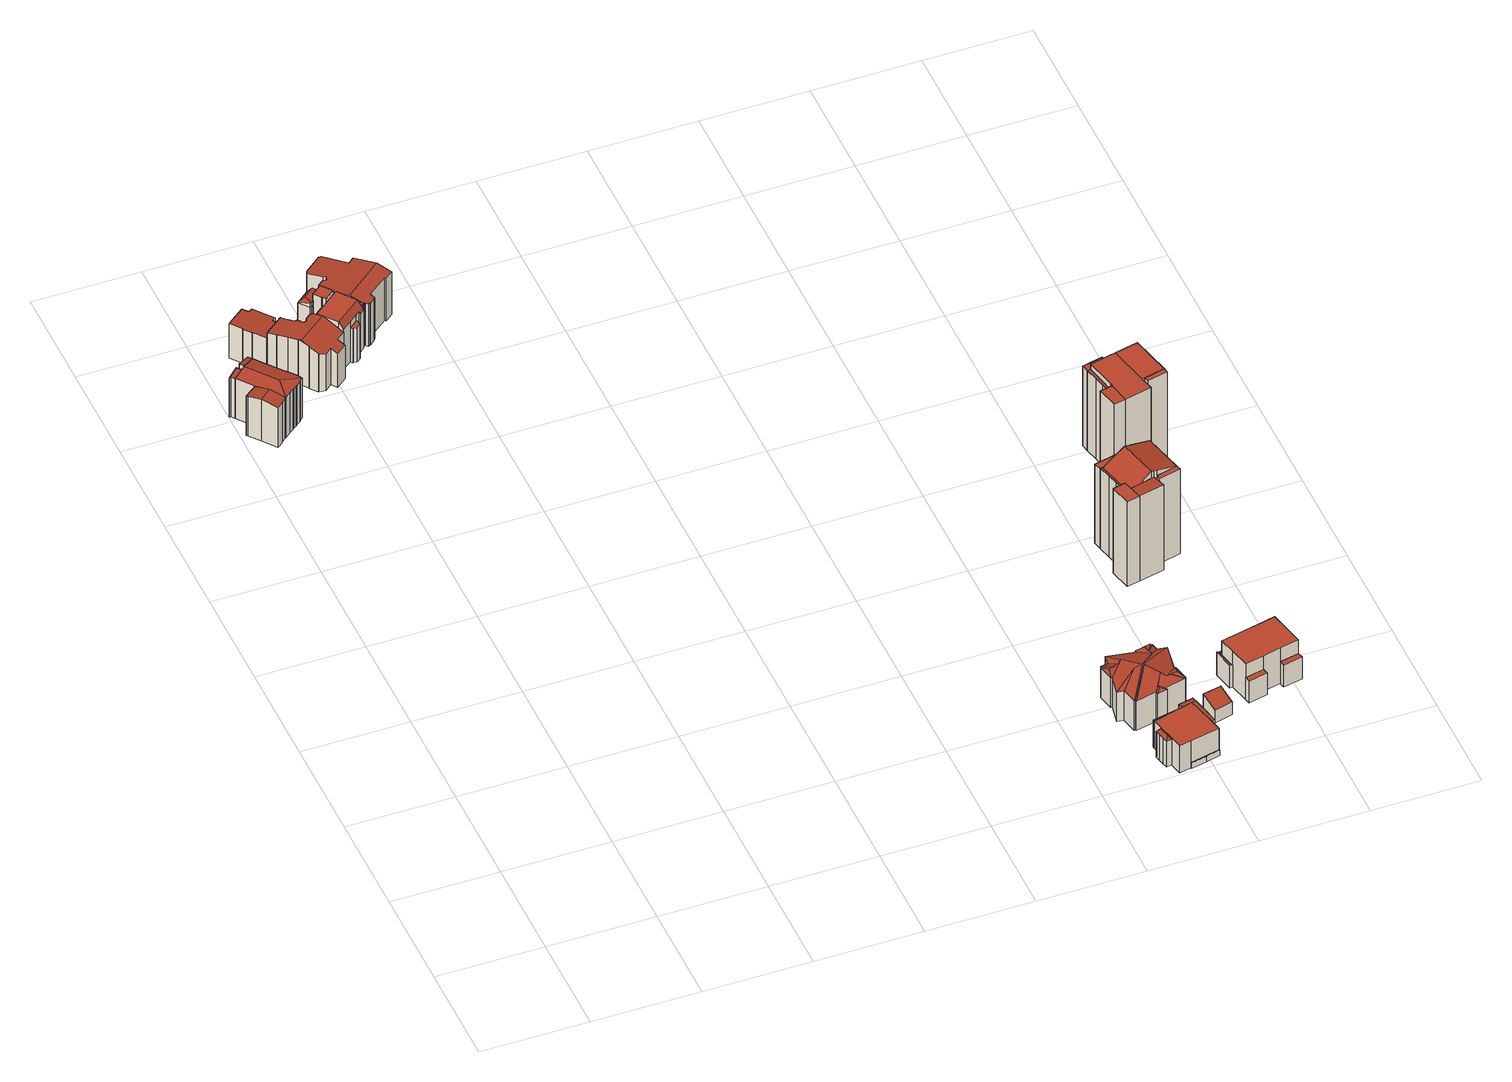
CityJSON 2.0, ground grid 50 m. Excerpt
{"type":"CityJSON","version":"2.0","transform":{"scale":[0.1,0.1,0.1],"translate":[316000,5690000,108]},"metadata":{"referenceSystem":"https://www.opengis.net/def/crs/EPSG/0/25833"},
"CityObjects":{
"building1":{"type":"Building","attributes":{"Gemeindeschluessel":14713000,"Geometrietyp2DReferenz":"3000","function":"31001_9998","roofType":"9999"},"children":["building1-1","building1-2","building1-3","building1-4"]},
"building1-1":{"type":"BuildingPart","attributes":{"Dachtyp_tdc":"tdcPolyFlatRoof","Dachneigung":12.12,"QualitaetDacherkennung":58,"Geometrietyp2DReferenz":"3000","roofType":"2100","measuredHeight":23.62},"parents":["building1"],"geometry":[{"type":"MultiSurface","lod":"2","boundaries":[[[0,1,2,3]],[[4,5,6,7,8]],[[5,0,3,6]],[[5,4,9,1,0]],[[3,2,7,6]],[[8,9,4]],[[7,2,1,9,8]]],"semantics":{"surfaces":[{"type":"WallSurface"},{"type":"RoofSurface"},{"type":"GroundSurface"},{"type":"ClosureSurface"}],"values":[0,0,0,1,2,0,3]}}]},
"building1-2":{"type":"BuildingPart","attributes":{"Dachtyp_tdc":"tdcHipAndGableRoof","Dachneigung":10.5,"QualitaetDacherkennung":70,"Geometrietyp2DReferenz":"3000","roofType":"5000","measuredHeight":23.55},"parents":["building1"],"geometry":[{"type":"MultiSurface","lod":"2","boundaries":[[[10,11,12,13]],[[11,8,7,12]],[[14,15,16,2,1]],[[15,17,18,16]],[[17,19,20,18]],[[19,21,22,20]],[[21,23,24,22]],[[23,25,26,24]],[[25,27,28,26]],[[27,29,30,28]],[[29,31,32,30]],[[31,33,34,32]],[[33,35,36,34]],[[35,37,38,36]],[[37,39,40,38]],[[39,41,42,40]],[[41,43,44,42]],[[43,45,46,44]],[[45,47,48,46]],[[47,49,50,48]],[[49,51,52,53,50]],[[54,55,56,57,58,59]],[[51,49,47,45,43,41,39,37,35,33,31,29,60]],[[29,27,25,23,21,19,17,15,14,9,8,11,60]],[[11,10,61,55,54,62,63,64,51,60]],[[13,12,7,2,16,18,20,22,24,26,28,30,32,34,36,38,40,42,44,46,48,50,53,65,58,57]],[[14,1,9]],[[1,2,7,8,9]],[[54,59,62]],[[64,52,51]],[[59,58,65,63,62]],[[63,65,53,52,64]],[[61,56,55]],[[13,57,56,61,10]]],"semantics":{"surfaces":[{"type":"WallSurface"},{"type":"RoofSurface"},{"type":"GroundSurface"},{"type":"ClosureSurface"}],"values":[0,0,0,0,0,0,0,0,0,0,0,0,0,0,0,0,0,0,0,0,0,0,1,1,1,2,0,3,0,0,3,3,0,3]}}]},
"building1-3":{"type":"BuildingPart","attributes":{"Dachtyp_tdc":"tdcPolyFlatRoof","Dachneigung":12.42,"QualitaetDacherkennung":51,"Geometrietyp2DReferenz":"3000","roofType":"2100","measuredHeight":23.26},"parents":["building1"],"geometry":[{"type":"MultiSurface","lod":"2","boundaries":[[[66,67,10,13,68]],[[56,69,70,57]],[[69,71,72,70]],[[71,66,68,72]],[[71,69,56,61,67,66]],[[68,13,57,70,72]],[[61,10,67]],[[56,57,13,10,61]]],"semantics":{"surfaces":[{"type":"WallSurface"},{"type":"RoofSurface"},{"type":"GroundSurface"},{"type":"ClosureSurface"}],"values":[0,0,0,0,1,2,0,3]}}]},
"building1-4":{"type":"BuildingPart","attributes":{"Dachtyp_tdc":"tdcGableRoof","Dachneigung":10.01,"QualitaetDacherkennung":76,"Geometrietyp2DReferenz":"3000","roofType":"3100","measuredHeight":23.56},"parents":["building1"],"geometry":[{"type":"MultiSurface","lod":"2","boundaries":[[[73,74,75,76]],[[74,77,78,75]],[[77,79,80,78]],[[79,59,58,80]],[[81,82,83,50]],[[82,84,85,83]],[[84,86,87,85]],[[86,88,89,87]],[[88,90,91,89]],[[90,92,93,91]],[[92,94,95,93]],[[94,96,97,95]],[[96,73,76,97]],[[92,90,88,86,84,82,81,52,64,98]],[[98,62,59,79,77,74,73,96,94,92]],[[76,75,78,80,58,65,53,50,83,85,87,89,91,93,95,97]],[[63,62,98]],[[65,58,59,62,63]],[[64,63,98]],[[81,50,53,52]],[[52,53,65,63,64]]],"semantics":{"surfaces":[{"type":"WallSurface"},{"type":"RoofSurface"},{"type":"GroundSurface"},{"type":"ClosureSurface"}],"values":[0,0,0,0,0,0,0,0,0,0,0,0,0,1,1,2,0,3,0,3,3]}}]},
"building2":{"type":"Building","attributes":{"Dachtyp_tdc":"tdcPolyFlatRoof","Gemeindeschluessel":14713000,"Dachneigung":3.21,"QualitaetDacherkennung":84,"Geometrietyp2DReferenz":"3000","function":"31001_9998","roofType":"2100","measuredHeight":19.46},"geometry":[{"type":"MultiSurface","lod":"2","boundaries":[[[99,100,101,102]],[[100,103,104,101]],[[103,105,106,104]],[[105,107,108,106]],[[107,109,110,108]],[[109,111,112,110]],[[111,113,114,112]],[[113,115,116,114]],[[115,117,118,116]],[[117,119,120,118]],[[119,121,122,120]],[[121,123,124,122]],[[123,125,126,124]],[[125,127,128,126]],[[127,99,102,128]],[[127,125,123,121,119,117,115,113,111,109,107,105,103,100,99]],[[102,101,104,106,108,110,112,114,116,118,120,122,124,126,128]]],"semantics":{"surfaces":[{"type":"WallSurface"},{"type":"RoofSurface"},{"type":"GroundSurface"}],"values":[0,0,0,0,0,0,0,0,0,0,0,0,0,0,0,1,2]}}]},
"building3":{"type":"Building","attributes":{"Dachtyp_tdc":"tdcFreeFormRoof","Gemeindeschluessel":14713000,"Dachneigung":10.15,"QualitaetDacherkennung":14,"Geometrietyp2DReferenz":"3000","function":"31001_9998","roofType":"5000","measuredHeight":25.12},"geometry":[{"type":"MultiSurface","lod":"2","boundaries":[[[129,130,131,132]],[[130,133,134,131]],[[133,135,136,134]],[[135,137,138,136]],[[137,139,140,138]],[[139,141,142,140]],[[141,143,144,142]],[[143,145,146,144]],[[145,147,148,146]],[[147,149,150,148]],[[149,151,152,150]],[[151,153,154,152]],[[153,155,156,154]],[[155,157,158,156]],[[157,159,160,158]],[[159,161,162,160]],[[161,163,164,162]],[[163,165,166,164]],[[165,167,168,166]],[[167,169,170,168]],[[169,171,172,170]],[[171,173,174,172]],[[173,175,176,174]],[[175,177,178,176]],[[177,179,180,178]],[[179,181,182,180]],[[181,183,184,182]],[[183,185,186,184]],[[185,187,188,186]],[[187,189,190,188]],[[189,129,132,190]],[[191,129,189,187,185,183,181,179,177,175,173,171,169,167,165,163,161,159,157,155,153,151,192]],[[145,143,141,139,137,135,133,130,191,192,149,147]],[[151,149,192]],[[130,129,191]],[[132,131,134,136,138,140,142,144,146,148,150,152,154,156,158,160,162,164,166,168,170,172,174,176,178,180,182,184,186,188,190]]],"semantics":{"surfaces":[{"type":"WallSurface"},{"type":"RoofSurface"},{"type":"GroundSurface"}],"values":[0,0,0,0,0,0,0,0,0,0,0,0,0,0,0,0,0,0,0,0,0,0,0,0,0,0,0,0,0,0,0,1,1,0,0,2]}}]},
"building4":{"type":"Building","attributes":{"Gemeindeschluessel":14713000,"Geometrietyp2DReferenz":"3000","function":"31001_9998","roofType":"9999"},"children":["building4-1","building4-2","building4-3","building4-4","building4-5"]},
"building4-1":{"type":"BuildingPart","attributes":{"Dachtyp_tdc":"tdcCutGableRoof","Dachneigung":1.19,"QualitaetDacherkennung":54,"Geometrietyp2DReferenz":"3000","roofType":"9999","measuredHeight":25.64},"parents":["building4"],"geometry":[{"type":"MultiSurface","lod":"2","boundaries":[[[193,194,195,196]],[[194,197,198,195]],[[197,199,200,198]],[[199,201,202,200]],[[201,203,204,205,202]],[[206,207,208,209,210]],[[207,211,212,208]],[[211,213,214,212]],[[213,215,216,217,214]],[[218,219,220,221,222]],[[223,224,225,226]],[[224,227,228,225]],[[227,193,196,228]],[[211,207,206,203,201,199,197,194,193,227]],[[224,223,219,218,215,213]],[[227,224,213,211]],[[196,195,198,200,202,205,209,208,212,214,217,221,220,226,225,228]],[[206,210,204,203]],[[210,209,205,204]],[[222,216,215,218]],[[222,221,217,216]],[[226,220,219,223]]],"semantics":{"surfaces":[{"type":"WallSurface"},{"type":"RoofSurface"},{"type":"GroundSurface"},{"type":"ClosureSurface"}],"values":[0,0,0,0,0,0,0,0,0,0,0,0,0,1,1,1,2,0,3,0,3,3]}}]},
"building4-2":{"type":"BuildingPart","attributes":{"Dachtyp_tdc":"tdcFreeFormRoof","Dachneigung":73.48,"QualitaetDacherkennung":29,"Geometrietyp2DReferenz":"3000","roofType":"5000","measuredHeight":22.18},"parents":["building4"],"geometry":[{"type":"MultiSurface","lod":"2","boundaries":[[[229,230,231,232]],[[230,233,234,231]],[[233,235,236,234]],[[235,222,221,236]],[[216,229,232,217]],[[237,222,235]],[[238,237,235,233]],[[239,238,233,230,240]],[[237,238,239,216,222]],[[216,239,240,229]],[[229,240,230]],[[232,231,234,236,221,217]],[[217,221,222,216]]],"semantics":{"surfaces":[{"type":"WallSurface"},{"type":"RoofSurface"},{"type":"GroundSurface"},{"type":"ClosureSurface"}],"values":[0,0,0,0,0,1,1,1,1,0,0,2,3]}}]},
"building4-3":{"type":"BuildingPart","attributes":{"Dachtyp_tdc":"tdcPolyFlatRoof","Dachneigung":0,"QualitaetDacherkennung":42,"Geometrietyp2DReferenz":"3000","roofType":"1000","measuredHeight":19.11},"parents":["building4"],"geometry":[{"type":"MultiSurface","lod":"2","boundaries":[[[204,241,242,205]],[[241,243,244,242]],[[243,245,246,244]],[[245,247,248,246]],[[247,249,250,248]],[[249,251,252,250]],[[251,253,254,252]],[[253,255,256,254]],[[255,210,209,256]],[[255,253,251,249,247,245,243,241,204,210]],[[209,205,242,244,246,248,250,252,254,256]],[[205,209,210,204]]],"semantics":{"surfaces":[{"type":"WallSurface"},{"type":"RoofSurface"},{"type":"GroundSurface"},{"type":"ClosureSurface"}],"values":[0,0,0,0,0,0,0,0,0,1,2,3]}}]},
"building4-4":{"type":"BuildingPart","attributes":{"Dachtyp_tdc":"tdcFreeFormRoof","Dachneigung":51.34,"QualitaetDacherkennung":24,"Geometrietyp2DReferenz":"3000","roofType":"5000","measuredHeight":22.43},"parents":["building4"],"geometry":[{"type":"MultiSurface","lod":"2","boundaries":[[[257,258,259,260]],[[258,261,262,259]],[[261,263,264,262]],[[265,266,267,268]],[[266,269,270,267]],[[269,257,260,270]],[[271,272,257,273]],[[274,275,276,277,272,271,278]],[[277,258,257,272]],[[265,274,278,266]],[[266,278,271,273,269]],[[261,276,275,263]],[[258,277,276,261]],[[269,273,257]],[[260,259,262,264,268,267,270]],[[268,264,263,265]],[[263,275,274,265]]],"semantics":{"surfaces":[{"type":"WallSurface"},{"type":"RoofSurface"},{"type":"GroundSurface"},{"type":"ClosureSurface"}],"values":[0,0,0,0,0,0,1,1,1,0,0,0,0,0,2,3,3]}}]},
"building4-5":{"type":"BuildingPart","attributes":{"Dachtyp_tdc":"tdcPolyFlatRoof","Dachneigung":0,"QualitaetDacherkennung":45,"Geometrietyp2DReferenz":"3000","roofType":"1000","measuredHeight":25.51},"parents":["building4"],"geometry":[{"type":"MultiSurface","lod":"2","boundaries":[[[279,280,281,220,219]],[[280,282,283,281]],[[282,284,274,265,268,283]],[[285,286,223,226,264,263,275]],[[285,284,282,280,279,286]],[[226,220,281,283,268,264]],[[219,223,286,279]],[[219,220,226,223]],[[275,274,284,285]],[[263,264,268,265]],[[263,265,274,275]]],"semantics":{"surfaces":[{"type":"WallSurface"},{"type":"RoofSurface"},{"type":"GroundSurface"},{"type":"ClosureSurface"}],"values":[0,0,0,0,1,2,0,3,0,3,3]}}]},
"building5":{"type":"Building","attributes":{"Dachtyp_tdc":"tdcFreeFormRoof","Gemeindeschluessel":14713000,"Dachneigung":10.03,"QualitaetDacherkennung":20,"Geometrietyp2DReferenz":"3000","function":"31001_9998","roofType":"5000","measuredHeight":25.48},"geometry":[{"type":"MultiSurface","lod":"2","boundaries":[[[287,288,289,290]],[[288,291,292,289]],[[291,293,294,292]],[[293,295,296,294]],[[295,297,298,296]],[[297,299,300,298]],[[301,287,302,303,304,305,306,307,308,309,310,311,312,313,314,315,316,317,318]],[[293,291,288,301,318,319,320,321,322,323,324,325,326,327,328,329,330,331,332,299,297,295]],[[288,287,301]],[[317,319,318]],[[300,333,334,335,336,337,338,339,340,341,342,343,344,345,346,347,348,349,350,351,352,353,354,355,356,357,358,359,360,361,362,290,289,292,294,296,298]],[[299,332,333,300]],[[332,331,334,333]],[[331,330,335,334]],[[330,329,336,335]],[[329,328,337,336]],[[328,327,338,337]],[[327,326,339,338]],[[326,325,340,339]],[[325,324,341,340]],[[324,323,342,341]],[[323,322,343,342]],[[322,321,344,343]],[[321,320,345,344]],[[320,319,346,345]],[[319,317,347,346]],[[317,316,348,347]],[[316,315,349,348]],[[315,314,350,349]],[[314,313,351,350]],[[313,312,352,351]],[[312,311,353,352]],[[311,310,354,353]],[[310,309,355,354]],[[309,308,356,355]],[[308,307,357,356]],[[307,306,358,357]],[[306,305,359,358]],[[305,304,360,359]],[[304,303,361,360]],[[303,302,362,361]],[[302,287,290,362]]],"semantics":{"surfaces":[{"type":"WallSurface"},{"type":"RoofSurface"},{"type":"GroundSurface"}],"values":[0,0,0,0,0,0,1,1,0,0,2,0,0,0,0,0,0,0,0,0,0,0,0,0,0,0,0,0,0,0,0,0,0,0,0,0,0,0,0,0,0,0]}}]},
"building6":{"type":"Building","attributes":{"Gemeindeschluessel":14713000,"Geometrietyp2DReferenz":"3000","function":"31001_9998","roofType":"9999"},"children":["building6-1","building6-2","building6-3","building6-4","building6-5","building6-6","building6-7"]},
"building6-1":{"type":"BuildingPart","attributes":{"Dachtyp_tdc":"tdcPolyFlatRoof","Dachneigung":3.55,"QualitaetDacherkennung":63,"Geometrietyp2DReferenz":"3000","roofType":"2100","measuredHeight":15.02},"parents":["building6"],"geometry":[{"type":"MultiSurface","lod":"2","boundaries":[[[363,364,365,366,367]],[[364,368,369,365]],[[368,370,371,372,369]],[[373,374,375,376,377]],[[378,379,374,373,370,368,364,363]],[[366,365,369,372,376,375,380]],[[373,377,371,370]],[[377,376,372,371]],[[380,375,374,379,378,381]],[[367,381,378,363]],[[366,380,381,367]]],"semantics":{"surfaces":[{"type":"WallSurface"},{"type":"RoofSurface"},{"type":"GroundSurface"},{"type":"ClosureSurface"}],"values":[0,0,0,0,1,2,0,3,3,0,3]}}]},
"building6-2":{"type":"BuildingPart","attributes":{"Dachtyp_tdc":"tdcPolyFlatRoof","Dachneigung":0,"QualitaetDacherkennung":26,"Geometrietyp2DReferenz":"3000","roofType":"1000","measuredHeight":14.79},"parents":["building6"],"geometry":[{"type":"MultiSurface","lod":"2","boundaries":[[[382,383,384,385]],[[383,386,387,384]],[[386,388,389,387]],[[388,390,391,389]],[[390,392,393,391]],[[392,394,395,393]],[[392,390,388,386,383,382,394]],[[395,385,384,387,389,391,393]],[[385,395,394,382]]],"semantics":{"surfaces":[{"type":"WallSurface"},{"type":"RoofSurface"},{"type":"GroundSurface"},{"type":"ClosureSurface"}],"values":[0,0,0,0,0,0,1,2,3]}}]},
"building6-3":{"type":"BuildingPart","attributes":{"Dachtyp_tdc":"tdcPolyFlatRoof","Dachneigung":12.45,"QualitaetDacherkennung":66,"Geometrietyp2DReferenz":"3000","roofType":"2100","measuredHeight":7.27},"parents":["building6"],"geometry":[{"type":"MultiSurface","lod":"2","boundaries":[[[396,377,376,397]],[[371,398,399,372]],[[398,400,401,399]],[[400,402,403,401]],[[402,404,405,403]],[[404,406,407,405]],[[406,396,397,407]],[[406,404,402,400,398,371,377,396]],[[397,376,372,399,401,403,405,407]],[[372,376,377,371]]],"semantics":{"surfaces":[{"type":"WallSurface"},{"type":"RoofSurface"},{"type":"GroundSurface"},{"type":"ClosureSurface"}],"values":[0,0,0,0,0,0,0,1,2,3]}}]},
"building6-4":{"type":"BuildingPart","attributes":{"Dachtyp_tdc":"tdcPolyFlatRoof","Dachneigung":0,"QualitaetDacherkennung":67,"Geometrietyp2DReferenz":"3000","roofType":"1000","measuredHeight":15},"parents":["building6"],"geometry":[{"type":"MultiSurface","lod":"2","boundaries":[[[408,409,410]],[[408,411,382,385,409]],[[412,413,414,415,395,394]],[[416,417,418,375,374]],[[417,419,420,421,418]],[[422,423,424,425,426]],[[423,427,428,424]],[[427,429,428]],[[427,423,422,419,417,416,379,378,413,412,411,408]],[[409,385,395,415,380,375,418,421,425,424,428]],[[394,382,411,412]],[[394,395,385,382]],[[381,414,413,378]],[[415,414,381,380]],[[374,379,416]],[[375,380,381,378,379,374]],[[426,420,419,422]],[[426,425,421,420]],[[410,429,427,408]],[[410,409,428,429]]],"semantics":{"surfaces":[{"type":"WallSurface"},{"type":"RoofSurface"},{"type":"GroundSurface"},{"type":"ClosureSurface"}],"values":[0,0,0,0,0,0,0,0,1,2,0,3,0,3,0,3,0,3,0,3]}}]},
"building6-5":{"type":"BuildingPart","attributes":{"Dachtyp_tdc":"tdcFreeFormRoof","Dachneigung":58.18,"QualitaetDacherkennung":7,"Geometrietyp2DReferenz":"3000","roofType":"5000","measuredHeight":16.26},"parents":["building6"],"geometry":[{"type":"MultiSurface","lod":"2","boundaries":[[[430,410,409,431]],[[429,432,433,428]],[[432,434,435,433]],[[434,436,437,435]],[[436,430,431,437]],[[432,429,438]],[[429,410,439,438]],[[410,430,439]],[[430,436,434,432,438,439]],[[431,409,428,433,435,437]],[[428,409,410,429]]],"semantics":{"surfaces":[{"type":"WallSurface"},{"type":"RoofSurface"},{"type":"GroundSurface"},{"type":"ClosureSurface"}],"values":[0,0,0,0,0,1,1,1,1,2,3]}}]},
"building6-6":{"type":"BuildingPart","attributes":{"Dachtyp_tdc":"tdcPolyFlatRoof","Dachneigung":0,"QualitaetDacherkennung":0,"Geometrietyp2DReferenz":"3000","roofType":"9999","measuredHeight":3.13},"parents":["building6"],"geometry":[{"type":"MultiSurface","lod":"2","boundaries":[[[420,426,440,441,442]],[[441,440,443,444]],[[442,441,444,445]],[[440,426,425,443]],[[420,442,445,421]],[[445,444,443,425,421]],[[421,425,426,420]]],"semantics":{"surfaces":[{"type":"RoofSurface"},{"type":"WallSurface"},{"type":"GroundSurface"},{"type":"ClosureSurface"}],"values":[0,1,1,1,1,2,3]}}]},
"building6-7":{"type":"BuildingPart","attributes":{"Dachtyp_tdc":"tdcPolyFlatRoof","Dachneigung":4.17,"QualitaetDacherkennung":63,"Geometrietyp2DReferenz":"3000","roofType":"2100","measuredHeight":14.91},"parents":["building6"],"geometry":[{"type":"MultiSurface","lod":"2","boundaries":[[[414,446,447,415]],[[446,448,449,447]],[[448,450,451,449]],[[450,452,453,451]],[[452,367,366,453]],[[367,452,450,448,446,414,381]],[[415,447,449,451,453,366,380]],[[380,366,367,381]],[[415,380,381,414]]],"semantics":{"surfaces":[{"type":"WallSurface"},{"type":"RoofSurface"},{"type":"GroundSurface"},{"type":"ClosureSurface"}],"values":[0,0,0,0,0,1,2,3,3]}}]},
"building7":{"type":"Building","attributes":{"Dachtyp_tdc":"tdcFreeFormRoof","Gemeindeschluessel":14713000,"Dachneigung":19.52,"QualitaetDacherkennung":15,"Geometrietyp2DReferenz":"3000","function":"31001_9998","roofType":"5000","measuredHeight":21.07},"geometry":[{"type":"MultiSurface","lod":"2","boundaries":[[[454,455,456,457]],[[455,458,459,456]],[[458,460,461,459]],[[460,462,463,461]],[[462,464,465,463]],[[464,466,467,465]],[[466,468,469,467]],[[468,470,471,469]],[[470,472,473,471]],[[472,474,475,473]],[[474,476,477,475]],[[476,478,479,477]],[[478,480,481,479]],[[480,482,483,481]],[[482,484,485,483]],[[484,486,487,485]],[[486,488,489,487]],[[488,490,491,489]],[[490,492,493,491]],[[492,494,495,493]],[[494,496,497,495]],[[496,498,499,497]],[[498,500,501,499]],[[500,502,503,501]],[[502,504,505,503]],[[504,506,507,505]],[[506,508,509,507]],[[508,454,457,509]],[[510,511,508,506]],[[512,510,506,504]],[[512,504,502]],[[513,511,510,512,502,500]],[[514,515,516,517,518,513,500,498]],[[519,514,498,496]],[[520,519,496,494]],[[521,520,494,492]],[[522,521,492,490]],[[522,490,488]],[[515,514,519,520,521,522,488,486]],[[523,516,515,486,484]],[[523,484,482]],[[517,516,523,482,480]],[[524,525,518,517,480,478]],[[526,527,524,478,476]],[[528,526,476,474]],[[529,530,528,474,472]],[[529,472,470]],[[530,529,470,468]],[[531,532,528,530,468,466]],[[533,531,466,464]],[[534,533,464,462]],[[534,462,460]],[[532,531,533,534,460,458]],[[527,526,528,532,458,455]],[[525,524,527,455,454]],[[511,513,518,525,454,508]],[[457,456,459,461,463,465,467,469,471,473,475,477,479,481,483,485,487,489,491,493,495,497,499,501,503,505,507,509]]],"semantics":{"surfaces":[{"type":"WallSurface"},{"type":"RoofSurface"},{"type":"GroundSurface"}],"values":[0,0,0,0,0,0,0,0,0,0,0,0,0,0,0,0,0,0,0,0,0,0,0,0,0,0,0,0,1,1,1,1,1,1,1,1,1,1,1,1,1,1,1,1,1,1,1,1,1,1,1,1,1,1,1,1,2]}}]},
"building8":{"type":"Building","attributes":{"Gemeindeschluessel":14713000,"Dachtyp_tdc":"tdcPolyFlatRoof","Dachneigung":15.97,"QualitaetDacherkennung":46,"Geometrietyp2DReferenz":"3000","function":"31001_9998","roofType":"2100","measuredHeight":9.72},"geometry":[{"type":"MultiSurface","lod":"2","boundaries":[[[535,536,537,538]],[[536,539,540,537]],[[539,541,542,540]],[[541,543,544,542]],[[543,545,546,544]],[[545,535,538,546]],[[545,543,541,539,536,535]],[[538,537,540,542,544,546]]],"semantics":{"surfaces":[{"type":"WallSurface"},{"type":"RoofSurface"},{"type":"GroundSurface"}],"values":[0,0,0,0,0,0,1,2]}}]},
"building9":{"type":"Building","attributes":{"Gemeindeschluessel":14713000,"Geometrietyp2DReferenz":"3000","function":"31001_9998","roofType":"9999"},"children":["building9-1","building9-2","building9-3","building9-4","building9-5","building9-6"]},
"building9-1":{"type":"BuildingPart","attributes":{"Dachtyp_tdc":"tdcFreeFormRoof","Dachneigung":67.14,"QualitaetDacherkennung":26,"Geometrietyp2DReferenz":"3000","roofType":"5000","measuredHeight":13.72},"parents":["building9"],"geometry":[{"type":"MultiSurface","lod":"2","boundaries":[[[547,548,549,550]],[[548,551,552,549]],[[553,548,547]],[[554,553,547,555]],[[554,555,551]],[[553,554,551,548]],[[552,556,550,549]],[[551,555,556,552]],[[550,556,555,547]]],"semantics":{"surfaces":[{"type":"WallSurface"},{"type":"RoofSurface"},{"type":"GroundSurface"},{"type":"ClosureSurface"}],"values":[0,0,1,1,1,1,2,0,3]}}]},
"building9-2":{"type":"BuildingPart","attributes":{"Dachtyp_tdc":"tdcPolyFlatRoof","Dachneigung":0,"QualitaetDacherkennung":48,"Geometrietyp2DReferenz":"3000","roofType":"1000","measuredHeight":12.14},"parents":["building9"],"geometry":[{"type":"MultiSurface","lod":"2","boundaries":[[[557,558,559,560]],[[558,561,562,559]],[[561,563,564,562]],[[563,561,558,557]],[[560,559,562,564]],[[560,564,563,557]]],"semantics":{"surfaces":[{"type":"WallSurface"},{"type":"RoofSurface"},{"type":"GroundSurface"},{"type":"ClosureSurface"}],"values":[0,0,0,1,2,3]}}]},
"building9-3":{"type":"BuildingPart","attributes":{"Dachtyp_tdc":"tdcPolyFlatRoof","Dachneigung":0,"QualitaetDacherkennung":44,"Geometrietyp2DReferenz":"3000","roofType":"1000","measuredHeight":19.75},"parents":["building9"],"geometry":[{"type":"MultiSurface","lod":"2","boundaries":[[[565,566,567,568,569]],[[566,570,550,567]],[[570,547,550]],[[571,556,555]],[[571,572,573,574,556]],[[575,576,557,560,577,578]],[[579,580,581,582,564,563]],[[579,576,575,572,571,570,566,565,583,580]],[[582,584,568,567,550,556,574,577,560,564]],[[585,581,580,583,586]],[[584,582,581,585]],[[569,586,583,565]],[[569,568,584,585,586]],[[555,547,570,571]],[[555,556,550,547]],[[578,573,572,575]],[[578,577,574,573]],[[563,557,576,579]],[[563,564,560,557]]],"semantics":{"surfaces":[{"type":"WallSurface"},{"type":"RoofSurface"},{"type":"GroundSurface"},{"type":"ClosureSurface"}],"values":[0,0,0,0,0,0,0,1,2,0,3,0,3,0,3,0,3,0,3]}}]},
"building9-4":{"type":"BuildingPart","attributes":{"Dachtyp_tdc":"tdcFreeFormRoof","Dachneigung":47.44,"QualitaetDacherkennung":15,"Geometrietyp2DReferenz":"3000","roofType":"5000","measuredHeight":13.15},"parents":["building9"],"geometry":[{"type":"MultiSurface","lod":"2","boundaries":[[[587,588,589,590,591]],[[588,569,568,589]],[[592,569,588]],[[593,592,588,587]],[[593,587,586]],[[592,593,586,569]],[[584,590,589,568]],[[591,585,586,587]],[[590,584,585,591]],[[584,568,569,586,585]]],"semantics":{"surfaces":[{"type":"WallSurface"},{"type":"RoofSurface"},{"type":"GroundSurface"},{"type":"ClosureSurface"}],"values":[0,0,0,1,0,1,2,0,3,3]}}]},
"building9-5":{"type":"BuildingPart","attributes":{"Dachtyp_tdc":"tdcPolyFlatRoof","Dachneigung":27.05,"QualitaetDacherkennung":52,"Geometrietyp2DReferenz":"3000","roofType":"2100","measuredHeight":12.72},"parents":["building9"],"geometry":[{"type":"MultiSurface","lod":"2","boundaries":[[[594,591,590,595]],[[581,596,597,582]],[[596,594,595,597]],[[596,581,585,591,594]],[[595,590,584,582,597]],[[581,582,584,585]],[[585,584,590,591]]],"semantics":{"surfaces":[{"type":"WallSurface"},{"type":"RoofSurface"},{"type":"GroundSurface"},{"type":"ClosureSurface"}],"values":[0,0,0,1,2,3,3]}}]},
"building9-6":{"type":"BuildingPart","attributes":{"Dachtyp_tdc":"tdcPolyFlatRoof","Dachneigung":0,"QualitaetDacherkennung":35,"Geometrietyp2DReferenz":"3000","roofType":"1000","measuredHeight":12.19},"parents":["building9"],"geometry":[{"type":"MultiSurface","lod":"2","boundaries":[[[598,578,577,599]],[[573,600,601,574]],[[600,598,599,601]],[[600,573,578,598]],[[599,577,574,601]],[[574,577,578,573]]],"semantics":{"surfaces":[{"type":"WallSurface"},{"type":"RoofSurface"},{"type":"GroundSurface"},{"type":"ClosureSurface"}],"values":[0,0,0,1,2,3]}}]},
"building10":{"type":"Building","attributes":{"Gemeindeschluessel":14713000,"Geometrietyp2DReferenz":"3000","function":"31001_9998","roofType":"9999"},"children":["building10-1","building10-2","building10-3","building10-4","building10-5","building10-6"]},
"building10-1":{"type":"BuildingPart","attributes":{"Dachtyp_tdc":"tdcPolyFlatRoof","Dachneigung":0,"QualitaetDacherkennung":34,"Geometrietyp2DReferenz":"3000","roofType":"1000","measuredHeight":47.61},"parents":["building10"],"geometry":[{"type":"MultiSurface","lod":"2","boundaries":[[[602,603,604,605,606]],[[607,608,609,610]],[[608,602,606,609]],[[608,607,611,603,602]],[[606,605,612,610,609]],[[611,613,614,604,603]],[[610,612,614,613,611,607]],[[614,612,605,604]]],"semantics":{"surfaces":[{"type":"WallSurface"},{"type":"RoofSurface"},{"type":"GroundSurface"},{"type":"ClosureSurface"}],"values":[0,0,0,1,2,0,3,3]}}]},
"building10-2":{"type":"BuildingPart","attributes":{"Dachtyp_tdc":"tdcPolyFlatRoof","Dachneigung":15.52,"QualitaetDacherkennung":30,"Geometrietyp2DReferenz":"3000","roofType":"2100","measuredHeight":45.21},"parents":["building10"],"geometry":[{"type":"MultiSurface","lod":"2","boundaries":[[[615,616,617,618,619]],[[616,620,621,617]],[[620,622,623,621]],[[622,624,625,623]],[[624,626,627,628,625]],[[626,624,622,620,616,615,629]],[[630,618,617,621,623,625,628]],[[615,619,631,632,629]],[[619,618,630,631]],[[629,632,627,626]],[[632,631,630,628,627]]],"semantics":{"surfaces":[{"type":"WallSurface"},{"type":"RoofSurface"},{"type":"GroundSurface"},{"type":"ClosureSurface"}],"values":[0,0,0,0,0,1,2,0,3,0,3]}}]},
"building10-3":{"type":"BuildingPart","attributes":{"Dachtyp_tdc":"tdcPolyFlatRoof","Dachneigung":3.08,"QualitaetDacherkennung":45,"Geometrietyp2DReferenz":"3000","roofType":"2100","measuredHeight":47.83},"parents":["building10"],"geometry":[{"type":"MultiSurface","lod":"2","boundaries":[[[633,634,635,636]],[[634,637,607,610,635]],[[613,611,637,634,633,638,639]],[[636,635,610,612,640]],[[611,607,637]],[[613,614,612,610,607,611]],[[639,614,613]],[[636,640,638,633]],[[640,612,614,639,638]]],"semantics":{"surfaces":[{"type":"WallSurface"},{"type":"RoofSurface"},{"type":"GroundSurface"},{"type":"ClosureSurface"}],"values":[0,0,1,2,0,3,0,3,3]}}]},
"building10-4":{"type":"BuildingPart","attributes":{"Dachtyp_tdc":"tdcPolyFlatRoof","Dachneigung":0,"QualitaetDacherkennung":23,"Geometrietyp2DReferenz":"3000","roofType":"1000","measuredHeight":44.67},"parents":["building10"],"geometry":[{"type":"MultiSurface","lod":"2","boundaries":[[[627,641,642,628]],[[641,643,644,642]],[[643,645,646,644]],[[645,647,648,646]],[[647,649,650,648]],[[649,651,652,650]],[[651,653,654,652]],[[653,655,656,654]],[[655,657,658,656]],[[657,659,660,658]],[[659,657,655,653,651,649,647,645,643,641,627,632,661]],[[628,642,644,646,648,650,652,654,656,658,660,630]],[[631,661,632]],[[628,630,631,632,627]],[[631,630,660,659,661]]],"semantics":{"surfaces":[{"type":"WallSurface"},{"type":"RoofSurface"},{"type":"GroundSurface"},{"type":"ClosureSurface"}],"values":[0,0,0,0,0,0,0,0,0,0,1,2,0,3,3]}}]},
"building10-5":{"type":"BuildingPart","attributes":{"Dachtyp_tdc":"tdcGableRoof","Dachneigung":15.39,"QualitaetDacherkennung":13,"Geometrietyp2DReferenz":"3000","roofType":"3100","measuredHeight":51},"parents":["building10"],"geometry":[{"type":"MultiSurface","lod":"2","boundaries":[[[662,663,664,660,659]],[[663,665,666,664]],[[665,667,668,666]],[[667,669,670,668]],[[669,671,672,670]],[[671,673,674,672]],[[673,675,676,674]],[[675,677,678,676]],[[679,680,633,636,681,682]],[[604,619,618,605]],[[683,680,679,677,675,673,671,669,667]],[[667,665,663,662,661,631,619,604,614,639,683]],[[618,630,660,664,666,668,670,672,674,676,678,681,636,640,612,605]],[[631,630,618,619]],[[659,661,662]],[[630,631,661,659,660]],[[682,677,679]],[[682,681,678,677]],[[638,633,680,683]],[[640,636,633,638]],[[639,638,683]],[[640,638,639,614,612]],[[612,614,604,605]]],"semantics":{"surfaces":[{"type":"WallSurface"},{"type":"RoofSurface"},{"type":"GroundSurface"},{"type":"ClosureSurface"}],"values":[0,0,0,0,0,0,0,0,0,0,1,1,2,3,0,3,0,3,0,3,0,3,3]}}]},
"building10-6":{"type":"BuildingPart","attributes":{"Dachtyp_tdc":"tdcPolyFlatRoof","Dachneigung":0,"QualitaetDacherkennung":38,"Geometrietyp2DReferenz":"3000","roofType":"1000","measuredHeight":47.48},"parents":["building10"],"geometry":[{"type":"MultiSurface","lod":"2","boundaries":[[[677,684,685,678]],[[684,686,687,685]],[[686,682,681,687]],[[682,686,684,677]],[[678,685,687,681]],[[678,681,682,677]]],"semantics":{"surfaces":[{"type":"WallSurface"},{"type":"RoofSurface"},{"type":"GroundSurface"},{"type":"ClosureSurface"}],"values":[0,0,0,1,2,3]}}]},
"building11":{"type":"Building","attributes":{"Gemeindeschluessel":14713000,"Geometrietyp2DReferenz":"3000","function":"31001_9998","roofType":"9999"},"children":["building11-1","building11-2","building11-3","building11-4","building11-5","building11-6"]},
"building11-1":{"type":"BuildingPart","attributes":{"Dachtyp_tdc":"tdcPolyFlatRoof","Dachneigung":0,"QualitaetDacherkennung":31,"Geometrietyp2DReferenz":"3000","roofType":"1000","measuredHeight":44.67},"parents":["building11"],"geometry":[{"type":"MultiSurface","lod":"2","boundaries":[[[688,689,690,691]],[[689,692,693,690]],[[692,694,695,693]],[[694,696,697,695]],[[696,698,699,697]],[[698,700,701,699]],[[700,702,703,701]],[[702,704,705,703]],[[706,688,691,707]],[[706,708,704,702,700,698,696,694,692,689,688]],[[691,690,693,695,697,699,701,703,705,709,707]],[[709,705,704,708]],[[707,709,708,706]]],"semantics":{"surfaces":[{"type":"WallSurface"},{"type":"RoofSurface"},{"type":"GroundSurface"},{"type":"ClosureSurface"}],"values":[0,0,0,0,0,0,0,0,0,1,2,3,3]}}]},
"building11-2":{"type":"BuildingPart","attributes":{"Dachtyp_tdc":"tdcPolyFlatRoof","Dachneigung":0,"QualitaetDacherkennung":22,"Geometrietyp2DReferenz":"3000","roofType":"1000","measuredHeight":47.65},"parents":["building11"],"geometry":[{"type":"MultiSurface","lod":"2","boundaries":[[[710,711,712,713,714,715,716,717,718,719]],[[720,721,722,723,724,709,705,725,726,727]],[[719,718,721,720,728]],[[718,717,722,721]],[[715,729,724,723,716]],[[713,705,704]],[[713,712,725,705]],[[712,711,726,725]],[[711,710,730,727,726]],[[716,723,722,717]],[[708,729,715,714]],[[708,709,724,729]],[[704,708,714,713]],[[705,709,708,704]],[[728,730,710,719]],[[728,720,727,730]]],"semantics":{"surfaces":[{"type":"RoofSurface"},{"type":"GroundSurface"},{"type":"WallSurface"},{"type":"ClosureSurface"}],"values":[0,1,2,2,2,2,2,2,2,3,2,3,2,3,2,3]}}]},
"building11-3":{"type":"BuildingPart","attributes":{"Dachtyp_tdc":"tdcPolyFlatRoof","Dachneigung":0,"QualitaetDacherkennung":43,"Geometrietyp2DReferenz":"3000","roofType":"1000","measuredHeight":47.55},"parents":["building11"],"geometry":[{"type":"MultiSurface","lod":"2","boundaries":[[[731,728,720,732,733]],[[730,734,735,727]],[[734,736,737,735]],[[736,738,739,740,737]],[[736,734,730,728,731,738]],[[740,732,720,727,735,737]],[[733,739,738,731]],[[733,732,740,739]],[[727,720,728,730]]],"semantics":{"surfaces":[{"type":"WallSurface"},{"type":"RoofSurface"},{"type":"GroundSurface"},{"type":"ClosureSurface"}],"values":[0,0,0,0,1,2,0,3,3]}}]},
"building11-4":{"type":"BuildingPart","attributes":{"Dachtyp_tdc":"tdcPolyFlatRoof","Dachneigung":0,"QualitaetDacherkennung":33,"Geometrietyp2DReferenz":"3000","roofType":"1000","measuredHeight":47.62},"parents":["building11"],"geometry":[{"type":"MultiSurface","lod":"2","boundaries":[[[741,716,723,742]],[[717,743,744,722]],[[743,741,742,744]],[[743,717,716,741]],[[742,723,722,744]],[[722,723,716,717]]],"semantics":{"surfaces":[{"type":"WallSurface"},{"type":"RoofSurface"},{"type":"GroundSurface"},{"type":"ClosureSurface"}],"values":[0,0,0,1,2,3]}}]},
"building11-5":{"type":"BuildingPart","attributes":{"Dachtyp_tdc":"tdcPolyFlatRoof","Dachneigung":12.39,"QualitaetDacherkennung":40,"Geometrietyp2DReferenz":"3000","roofType":"2100","measuredHeight":45.09},"parents":["building11"],"geometry":[{"type":"MultiSurface","lod":"2","boundaries":[[[745,746,747,748]],[[746,749,750,747]],[[749,751,752,750]],[[751,753,706,707,752]],[[729,745,748,724]],[[729,708,753,751,749,746,745]],[[748,747,750,752,707,709,724]],[[708,706,753]],[[707,706,708,709]],[[724,709,708,729]]],"semantics":{"surfaces":[{"type":"WallSurface"},{"type":"RoofSurface"},{"type":"GroundSurface"},{"type":"ClosureSurface"}],"values":[0,0,0,0,0,1,2,0,3,3]}}]},
"building11-6":{"type":"BuildingPart","attributes":{"Dachtyp_tdc":"tdcPolyFlatRoof","Dachneigung":2.56,"QualitaetDacherkennung":31,"Geometrietyp2DReferenz":"3000","roofType":"2100","measuredHeight":47.52},"parents":["building11"],"geometry":[{"type":"MultiSurface","lod":"2","boundaries":[[[754,733,732,755]],[[739,756,757,740]],[[756,754,755,757]],[[756,739,733,754]],[[755,732,740,757]],[[739,740,732,733]]],"semantics":{"surfaces":[{"type":"WallSurface"},{"type":"RoofSurface"},{"type":"GroundSurface"},{"type":"ClosureSurface"}],"values":[0,0,0,1,2,3]}}]}
},
"vertices":[
[120,3618,229],[135,3599,229],[135,3599,8],[120,3618,8],[80,3555,244],[65,3575,244],[65,3575,8],[80,3555,8],[80,3555,243],[112,3580,236],
[62,3541,240],[78,3553,244],[78,3553,8],[62,3541,8],[135,3599,230],[154,3576,230],[154,3576,8],[152,3575,230],[152,3575,8],[235,3473,230],[235,3473,8],[237,3475,230],[237,3475,8],[267,3436,230],[267,3436,8],[266,3435,230],[266,3435,8],[269,3431,230],[269,3431,8],[281,3410,231],[281,3410,8],[266,3396,230],[266,3396,8],[262,3391,230],[262,3391,8],[264,3390,230],[264,3390,8],[246,3376,230],[246,3376,8],[239,3371,230],[239,3371,8],[226,3361,230],[226,3361,8],[223,3359,231],[223,3359,8],[219,3356,231],[219,3356,8],[202,3343,231],[202,3343,8],[174,3321,231],[174,3321,8],[174,3322,231],[174,3322,230],[174,3322,8],[80,3436,231],[21,3509,231],[21,3509,229],[21,3509,8],[80,3436,8],[80,3436,230],[185,3420,244],[52,3533,238],[85,3431,231],[125,3381,231],[170,3327,231],[125,3381,8],
[47,3560,241],[62,3541,241],[47,3560,8],[8,3524,229],[8,3524,8],[1,3525,228],[1,3525,8],
[56,3419,229],[57,3418,230],[57,3418,8],[56,3419,8],[65,3424,230],[65,3424,8],[75,3432,230],[75,3432,8],[174,3321,230],[168,3316,230],[168,3316,8],[151,3303,230],[151,3303,8],[144,3297,230],[144,3297,8],[146,3295,230],[146,3295,8],[120,3275,230],[120,3275,8],[70,3337,244],[70,3337,8],[30,3387,231],[30,3387,8],[24,3394,229],[24,3394,8],[125,3381,244],
[207,3779,201],[204,3776,201],[204,3776,6],[207,3779,6],[177,3811,201],[177,3811,6],[180,3813,201],[180,3813,6],[137,3867,201],[137,3867,6],[223,3936,195],[223,3936,6],[244,3909,195],[244,3909,6],[262,3923,193],[262,3923,6],[332,3835,193],[332,3835,6],[314,3821,195],[314,3821,6],[335,3795,195],[335,3795,6],[337,3792,195],[337,3792,6],[252,3725,201],[252,3725,6],[251,3727,201],[251,3727,6],[249,3726,201],[249,3726,6],
[461,3745,250],[555,3626,211],[555,3626,8],[461,3745,8],[516,3595,211],[516,3595,8],[538,3567,194],[538,3567,8],[489,3528,194],[489,3528,8],[468,3554,210],[468,3554,8],[437,3529,210],[437,3529,8],[405,3532,221],[405,3532,8],[404,3531,221],[404,3531,8],[376,3566,242],[376,3566,8],[377,3567,242],[377,3567,8],[345,3608,257],[345,3608,8],[343,3607,257],[343,3607,8],[313,3646,248],[313,3646,8],[314,3646,248],[314,3646,8],[281,3688,238],[281,3688,8],[280,3688,238],[280,3688,8],[252,3723,230],[252,3723,8],[253,3724,230],[253,3724,8],[252,3725,230],[252,3725,8],[337,3792,230],[337,3792,8],[339,3790,230],[339,3790,8],[337,3789,230],[337,3789,8],[379,3737,242],[379,3737,8],[388,3738,243],[388,3738,8],[401,3721,247],[401,3721,8],[400,3713,248],[400,3713,8],[416,3708,250],[416,3708,8],[426,3716,250],[426,3716,8],[427,3726,249],[427,3726,8],[450,3745,249],[450,3745,8],[493,3704,259],[355,3595,259],
[680,3726,225],[678,3724,225],[678,3724,3],[680,3726,3],[683,3719,216],[683,3719,3],[660,3700,216],[660,3700,3],[655,3706,225],[655,3706,3],[637,3692,225],[637,3692,194],[637,3692,3],[598,3660,225],[555,3626,225],[555,3626,3],[598,3660,3],[598,3660,194],[540,3646,257],[540,3646,3],[476,3726,259],[476,3726,3],[467,3736,235],[467,3736,198],[467,3736,3],[530,3786,235],[546,3799,235],[546,3799,3],[530,3786,3],[530,3786,198],[592,3836,235],[601,3825,259],[601,3825,3],[592,3836,3],[665,3745,257],[665,3745,3],
[461,3745,198],[458,3749,198],[458,3749,3],[461,3745,3],[513,3793,198],[513,3793,3],[526,3792,198],[526,3792,3],[523,3787,216],[516,3785,224],[463,3742,224],[461,3745,214],
[645,3682,194],[645,3682,3],[644,3681,194],[644,3681,3],[642,3664,194],[642,3664,3],[643,3663,194],[643,3663,3],[625,3648,194],[625,3648,3],[624,3649,194],[624,3649,3],[607,3651,194],[607,3651,3],[606,3650,194],[606,3650,3],
[452,3884,193],[514,3935,193],[514,3935,3],[452,3884,3],[550,3890,193],[550,3890,3],[553,3885,193],[553,3885,3],[505,3846,193],[497,3839,193],[497,3839,3],[505,3846,3],[490,3840,193],[490,3840,3],[492,3839,221],[483,3874,227],[490,3840,219],[505,3846,220],[553,3885,220],[550,3890,221],[530,3913,227],[497,3839,220],
[546,3799,258],[535,3813,258],[535,3813,3],[532,3813,258],[532,3813,3],[505,3846,258],[553,3885,258],[592,3836,258],
[751,4006,244],[865,3862,247],[865,3862,9],[751,4006,9],[828,3832,247],[828,3832,9],[823,3838,249],[823,3838,9],[733,3766,249],[733,3766,9],[734,3764,248],[734,3764,9],[733,3763,248],[733,3763,9],[821,3918,264],[722,3983,244],[639,4088,220],[637,4085,221],[628,4087,219],[628,4089,219],[549,4025,219],[550,4023,219],[548,4014,220],[546,4014,220],[594,3952,234],[604,3951,235],[602,3927,238],[580,3930,236],[558,3912,236],[556,3894,238],[550,3890,238],[641,3774,264],[680,3726,249],[682,3727,249],[684,3725,248],[686,3727,248],[690,3723,247],[692,3725,247],[702,3713,244],[710,3720,244],[712,3718,243],[734,3737,243],[734,3738,243],[743,3746,244],[734,3756,247],[734,3760,247],[734,3760,9],[734,3756,9],[743,3746,9],[734,3738,9],[734,3737,9],[712,3718,9],[710,3720,9],[702,3713,9],[692,3725,9],[690,3723,9],[686,3727,9],[684,3725,9],[682,3727,9],[680,3726,9],[550,3890,9],[556,3894,9],[558,3912,9],[580,3930,9],[602,3927,9],[604,3951,9],[594,3952,9],[546,4014,9],[548,4014,9],[550,4023,9],[549,4025,9],[628,4089,9],[628,4087,9],[637,4085,9],[639,4088,9],[722,3983,9],
[3016,241,161],[3018,231,161],[3018,231,11],[3016,241,11],[3016,241,160],[3025,201,159],[3025,201,11],[3029,186,158],[3029,186,84],[3029,186,11],[3047,107,153],[3028,103,153],[3028,103,11],[3047,107,11],[3047,107,84],[2997,237,161],[2997,233,161],[2997,237,11],[2997,237,160],
[2808,188,159],[2806,194,159],[2806,194,11],[2808,188,11],[2806,197,159],[2806,197,11],[2859,208,159],[2859,208,11],[2869,210,159],[2869,210,11],[2934,224,159],[2934,224,11],[2935,221,159],[2935,221,11],
[3060,110,81],[3060,110,11],[3040,188,81],[3040,188,11],[3049,190,79],[3049,190,11],[3055,169,79],[3055,169,11],[3063,133,79],[3063,133,11],[3068,112,79],[3068,112,11],
[2819,137,161],[2819,137,11],[2819,137,154],[2808,188,161],[2935,221,161],[2948,224,161],[2948,224,160],[2948,224,11],[3028,103,161],[3035,74,161],[3035,74,11],[3041,46,161],[3041,46,42],[3041,46,11],[2903,16,161],[2849,4,161],[2849,4,11],[2903,16,11],[2903,16,42],[2836,63,161],[2836,63,11],[2836,63,154],
[2795,132,154],[2795,132,11],[2811,59,154],[2811,59,11],[2806,82,154],[2806,82,11],[2800,107,154],[2800,107,11],[2821,73,174],[2810,122,174],
[2905,12,42],[2975,27,42],[3042,42,42],[2905,12,11],[2975,27,11],[3042,42,11],
[2942,245,159],[2942,245,11],[2942,248,158],[2942,248,11],[3010,264,158],[3010,264,11],[3014,249,159],[3014,249,11],
[2979,588,171],[3025,581,171],[3025,581,6],[2979,588,6],[3002,451,171],[3002,451,6],[3010,452,171],[3010,452,6],[3026,380,171],[3026,380,6],[3020,379,171],[3020,379,6],[3021,373,171],[3021,373,6],[2924,351,171],[2924,351,6],[2927,338,171],[2927,338,6],[2879,328,171],[2879,328,6],[2877,341,171],[2877,341,6],[2779,319,171],[2779,319,6],[2778,325,171],[2778,325,6],[2772,324,171],[2772,324,6],[2756,397,171],[2756,397,6],[2726,401,171],[2726,401,6],[2742,495,171],[2742,495,6],[2734,493,171],[2734,493,6],[2719,566,171],[2719,566,6],[2724,567,171],[2724,567,6],[2723,573,171],[2723,573,6],[2756,580,171],[2756,580,6],[2764,625,171],[2764,625,6],[2894,603,171],[2894,603,6],[2893,610,171],[2893,610,6],[2965,626,171],[2965,626,6],[2966,620,171],[2966,620,6],[2972,621,171],[2972,621,6],[2938,576,184],[2941,574,185],[2932,604,184],[2946,554,185],[2807,563,190],[2808,563,190],[2867,480,215],[2870,477,216],[2872,477,216],[2791,546,185],[2771,542,185],[2769,538,184],[2745,533,184],[2832,479,203],[2876,477,216],[2873,477,216],[2877,471,216],[2877,476,216],[2929,422,195],[2898,356,179],[2895,369,179],[2970,405,186],[2949,402,186],[2973,408,185],[3002,413,184],
[3102,239,79],[3082,325,105],[3082,325,8],[3102,239,8],[3088,326,105],[3088,326,8],[3165,343,105],[3165,343,8],[3168,344,105],[3168,344,8],[3186,260,80],[3186,260,8],
[3503,513,132],[3516,516,132],[3516,516,11],[3503,513,11],[3537,420,132],[3537,420,11],[3511,508,149],[3529,425,149],[3524,417,132],[3524,417,11],
[3361,344,133],[3367,318,133],[3367,318,11],[3361,344,11],[3277,298,133],[3277,298,11],[3272,324,133],[3272,324,11],
[3378,526,209],[3494,552,209],[3494,552,11],[3378,526,11],[3378,526,133],[3503,513,209],[3524,417,209],[3532,382,209],[3532,382,133],[3532,382,11],[3442,362,209],[3361,344,209],[3442,362,11],[3442,362,133],[3272,324,209],[3251,416,209],[3251,416,132],[3251,416,11],[3233,494,209],[3233,494,11],[3233,494,132],[3233,494,133],
[3229,512,133],[3373,545,133],[3373,545,11],[3229,512,11],[3229,512,132],[3375,536,143],[3231,503,143],
[3216,509,139],[3216,509,11],[3237,413,139],[3237,413,11],
[3448,334,133],[3448,334,11],[3538,354,133],[3538,354,11],
[3051,1249,492],[3108,1262,492],[3108,1262,462],[3108,1262,16],[3051,1249,16],[3135,1162,492],[3074,1149,492],[3074,1149,16],[3135,1162,16],[3125,1198,492],[3119,1223,16],[3119,1223,490],[3119,1223,463],
[3105,1273,463],[3092,1271,467],[3092,1271,16],[3105,1273,16],[3105,1273,462],[3091,1274,467],[3091,1274,16],[3084,1301,467],[3084,1301,16],[3073,1348,468],[3073,1348,16],[3058,1410,468],[3058,1410,462],[3058,1410,16],[3068,1413,465],[3068,1413,16],[3068,1413,461],[3068,1413,462],
[3237,1254,490],[3253,1189,494],[3253,1189,16],[3237,1254,16],[3135,1162,494],[3225,1251,490],[3166,1235,490],[3225,1251,16],
[3049,1449,462],[3049,1449,16],[3051,1449,462],[3051,1449,16],[3125,1465,462],[3125,1465,16],[3145,1470,462],[3145,1470,16],[3149,1470,462],[3149,1470,16],[3152,1457,462],[3152,1457,16],[3152,1454,462],[3152,1454,16],[3154,1446,462],[3154,1446,16],[3155,1443,462],[3155,1443,16],[3157,1434,462],[3157,1434,16],[3070,1414,462],
[3157,1434,513],[3170,1438,521],[3170,1438,16],[3172,1438,522],[3172,1438,16],[3178,1440,526],[3178,1440,16],[3192,1443,522],[3192,1443,16],[3195,1444,521],[3195,1444,16],[3210,1447,517],[3210,1447,16],[3304,1470,490],[3304,1470,16],[3348,1282,491],[3348,1282,16],[3248,1256,519],[3237,1254,522],[3248,1256,16],[3248,1256,491],[3225,1251,526],
[3355,1256,491],[3355,1256,16],[3253,1233,491],[3253,1233,16],
[3227,2030,461],[3230,2031,461],[3230,2031,14],[3227,2030,14],[3270,2040,461],[3270,2040,14],[3325,2052,461],[3325,2052,14],[3328,2039,461],[3328,2039,14],[3328,2037,461],[3328,2037,14],[3331,2025,461],[3331,2025,14],[3332,2023,461],[3332,2023,14],[3333,2017,461],[3333,2017,14],[3234,1995,461],[3234,1995,14],[3252,1999,461],[3252,1999,14],
[3372,2026,490],[3352,2022,490],[3348,2021,490],[3333,2017,490],[3252,1999,490],[3282,1854,490],[3285,1844,490],[3306,1743,490],[3430,1771,490],[3415,1835,490],[3415,1835,14],[3430,1771,14],[3306,1743,14],[3285,1844,14],[3282,1854,14],[3348,2021,14],[3352,2022,14],[3372,2026,14],[3415,1835,489],[3282,1854,461],[3372,2026,489],
[3427,1838,489],[3427,1838,14],[3427,1838,488],[3375,2027,489],[3375,2027,14],[3482,2051,489],[3482,2051,14],[3525,1862,489],[3525,1862,488],[3525,1862,14],
[3226,1830,490],[3226,1830,14],[3249,1731,490],[3249,1731,14],
[3266,1851,465],[3265,1854,465],[3265,1854,14],[3266,1851,14],[3259,1883,465],[3259,1883,14],[3248,1931,465],[3248,1931,14],[3234,1995,465],
[3432,1815,489],[3432,1815,14],[3530,1837,489],[3530,1837,14]
]}
